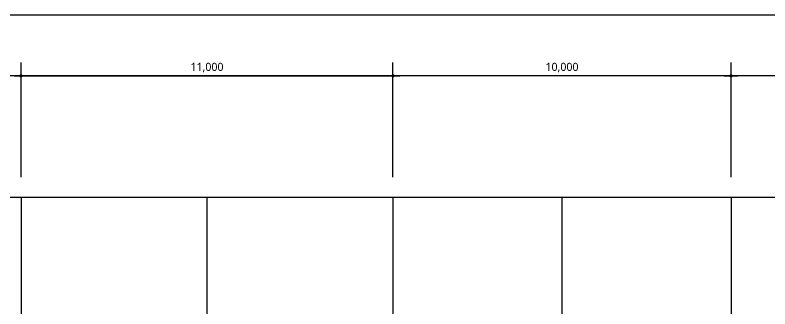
# Model space of a CAD drawing. Header units: millimetres. Extents: x 0 to 672800, y 0 to 118800.
# Drawn here: x 91075 to 113400, y 85692 to 94395 of the extents above; entities that cross this region are included whole.
import ezdxf

# ---------------------------------------------------------------- set-up
doc = ezdxf.new("R2010")
doc.units = ezdxf.units.MM
doc.header["$LTSCALE"] = 200
doc.linetypes.add('CEN-GAUN', pattern=[32.2, 30, -1, 0.2, -1])
doc.layers.get('DEFPOINTS').update_dxf_attribs({"color": 137})
doc.layers.add('CEN', color=1, linetype='CEN-GAUN')
doc.layers.add('check', color=61, linetype='Continuous', plot=False)
doc.styles.add('맑은고딕', font='malgun.ttf')
doc.dimstyles.new('CJAK', dxfattribs={"dimscale": 200, "dimtxt": 1.2, "dimasz": 0.5, "dimexe": 2, "dimexo": 3, "dimgap": 0.5, "dimtad": 1, "dimdec": 0, "dimzin": 1, "dimdsep": 46, "dimlunit": 6, "dimtxsty": '맑은고딕', "dimblk": 'CJDOT', "dimcen": 0.09, "dimdle": 1, "dimclrd": 256, "dimclre": 256, "dimclrt": 256, "dimadec": 0, "dimazin": 0, "dimtfac": 1, "dimtdec": 0, "dimtix": 1, "dimtmove": 2, "dimatfit": 3, "dimldrblk": 'CJDOT', "dimfxl": 1, "dimtolj": 1, "dimtzin": 1, "dimarcsym": 0})

# ---------------------------------------------------------------- blocks, each defined once
blk = doc.blocks.new('CJDOT')
blk.add_line((-2, 0), (2, 0))
at = {"const_width": 0.5}
blk.add_lwpolyline([(-0.25, 0, 1), (0.25, 0, 1)], format="xyb", close=True, dxfattribs=at)
blk = doc.blocks.new('*D259')
at = {"layer": 'check', "lineweight": -2, "transparency": 16777216}
for p, q in [((77250, 89595), (77250, 92995)), ((91250, 89595), (91250, 92995)), ((91150, 92595), (77350, 92595))]:
    blk.add_line(p, q, dxfattribs=at)
at = {"layer": 'DEFPOINTS', "color": 0, "transparency": 16777216}
for p in [(77250, 92595), (77250, 88995), (91250, 88995)]:
    blk.add_point(p, dxfattribs=at)
at = {"layer": 'check', "lineweight": -2, "transparency": 16777216, "xscale": 100, "yscale": 100, "zscale": 100, "rotation": 180}
blk.add_blockref('CJDOT', (77250, 92595), dxfattribs=at)
at = {"layer": 'check', "lineweight": -2, "transparency": 16777216, "xscale": 100, "yscale": 100, "zscale": 100}
blk.add_blockref('CJDOT', (91250, 92595), dxfattribs=at)
at = {"layer": 'check', "transparency": 16777216, "insert": (84250, 92840), "char_height": 240, "attachment_point": 5, "style": '맑은고딕'}
blk.add_mtext('\\A1;14,000', dxfattribs=at)
blk = doc.blocks.new('*D261')
at = {"layer": 'check', "lineweight": -2, "transparency": 16777216}
for p, q in [((91250, 89595), (91250, 92995)), ((102250, 89595), (102250, 92995)), ((91350, 92595), (102150, 92595))]:
    blk.add_line(p, q, dxfattribs=at)
at = {"layer": 'DEFPOINTS', "color": 0, "transparency": 16777216}
for p in [(102250, 92595), (91250, 88995), (102250, 88995)]:
    blk.add_point(p, dxfattribs=at)
at = {"layer": 'check', "lineweight": -2, "transparency": 16777216, "xscale": 100, "yscale": 100, "zscale": 100, "rotation": 180}
blk.add_blockref('CJDOT', (91250, 92595), dxfattribs=at)
at = {"layer": 'check', "lineweight": -2, "transparency": 16777216, "xscale": 100, "yscale": 100, "zscale": 100}
blk.add_blockref('CJDOT', (102250, 92595), dxfattribs=at)
at = {"layer": 'check', "transparency": 16777216, "insert": (96750, 92840), "char_height": 240, "attachment_point": 5, "style": '맑은고딕'}
blk.add_mtext('\\A1;11,000', dxfattribs=at)
blk = doc.blocks.new('*D262')
at = {"layer": 'check', "lineweight": -2, "transparency": 16777216}
for p, q in [((102250, 89595), (102250, 92995)), ((112250, 89595), (112250, 92995)), ((112150, 92595), (102350, 92595))]:
    blk.add_line(p, q, dxfattribs=at)
at = {"layer": 'DEFPOINTS', "color": 0, "transparency": 16777216}
for p in [(102250, 92595), (102250, 88995), (112250, 88995)]:
    blk.add_point(p, dxfattribs=at)
at = {"layer": 'check', "lineweight": -2, "transparency": 16777216, "xscale": 100, "yscale": 100, "zscale": 100, "rotation": 180}
blk.add_blockref('CJDOT', (102250, 92595), dxfattribs=at)
at = {"layer": 'check', "lineweight": -2, "transparency": 16777216, "xscale": 100, "yscale": 100, "zscale": 100}
blk.add_blockref('CJDOT', (112250, 92595), dxfattribs=at)
at = {"layer": 'check', "transparency": 16777216, "insert": (107250, 92840), "char_height": 240, "attachment_point": 5, "style": '맑은고딕'}
blk.add_mtext('\\A1;10,000', dxfattribs=at)

msp = doc.modelspace()

# ---------------------------------------------------------------- linework, layer by layer
at = {"layer": 'CEN'}
for p, q in [((91250, 88994.9), (91250, 63994.9)), ((96750, 88994.9), (96750, 63994.9)), ((102250, 88994.9), (102250, 63994.9)), ((107250, 88994.9), (107250, 63994.9)), ((112250, 88994.9), (112250, 63994.9))]:
    msp.add_line(p, q, dxfattribs=at)
at = {"layer": 'DEFPOINTS'}
for points in [[(128650, 58594.9), (128650, 94394.9), (24850, 94394.9), (24850, 58594.9)], [(126850, 60394.9), (126850, 92594.9), (26650, 92594.9), (26650, 60394.9)], [(123250, 63994.9), (123250, 88994.9), (30250, 88994.9), (30250, 63994.9)]]:
    msp.add_lwpolyline(points, close=True, dxfattribs=at)

# ---------------------------------------------------------------- dimensions: what is measured, and where the dimension line sits
at = {"layer": 'check'}
for base, p1, p2, picture, middle in [((77250, 92594.9), (91250, 88994.9), (77250, 88994.9), '*D259', (84250, 92839.7)), ((102250, 92594.9), (112250, 88994.9), (102250, 88994.9), '*D262', (107250, 92839.7))]:
    dim = msp.add_linear_dim(base=base, p1=p1, p2=p2, angle=180, dimstyle='CJAK', dxfattribs=at)
    dim.commit()
    dim.dimension.update_dxf_attribs({"geometry": picture, "text_midpoint": middle})
dim = msp.add_linear_dim(base=(102250, 92594.9), p1=(91250, 88994.9), p2=(102250, 88994.9), dimstyle='CJAK', dxfattribs=at)
dim.commit()
dim.dimension.update_dxf_attribs({"geometry": '*D261', "text_midpoint": (96750, 92839.7)})

doc.saveas('drawing.dxf')
